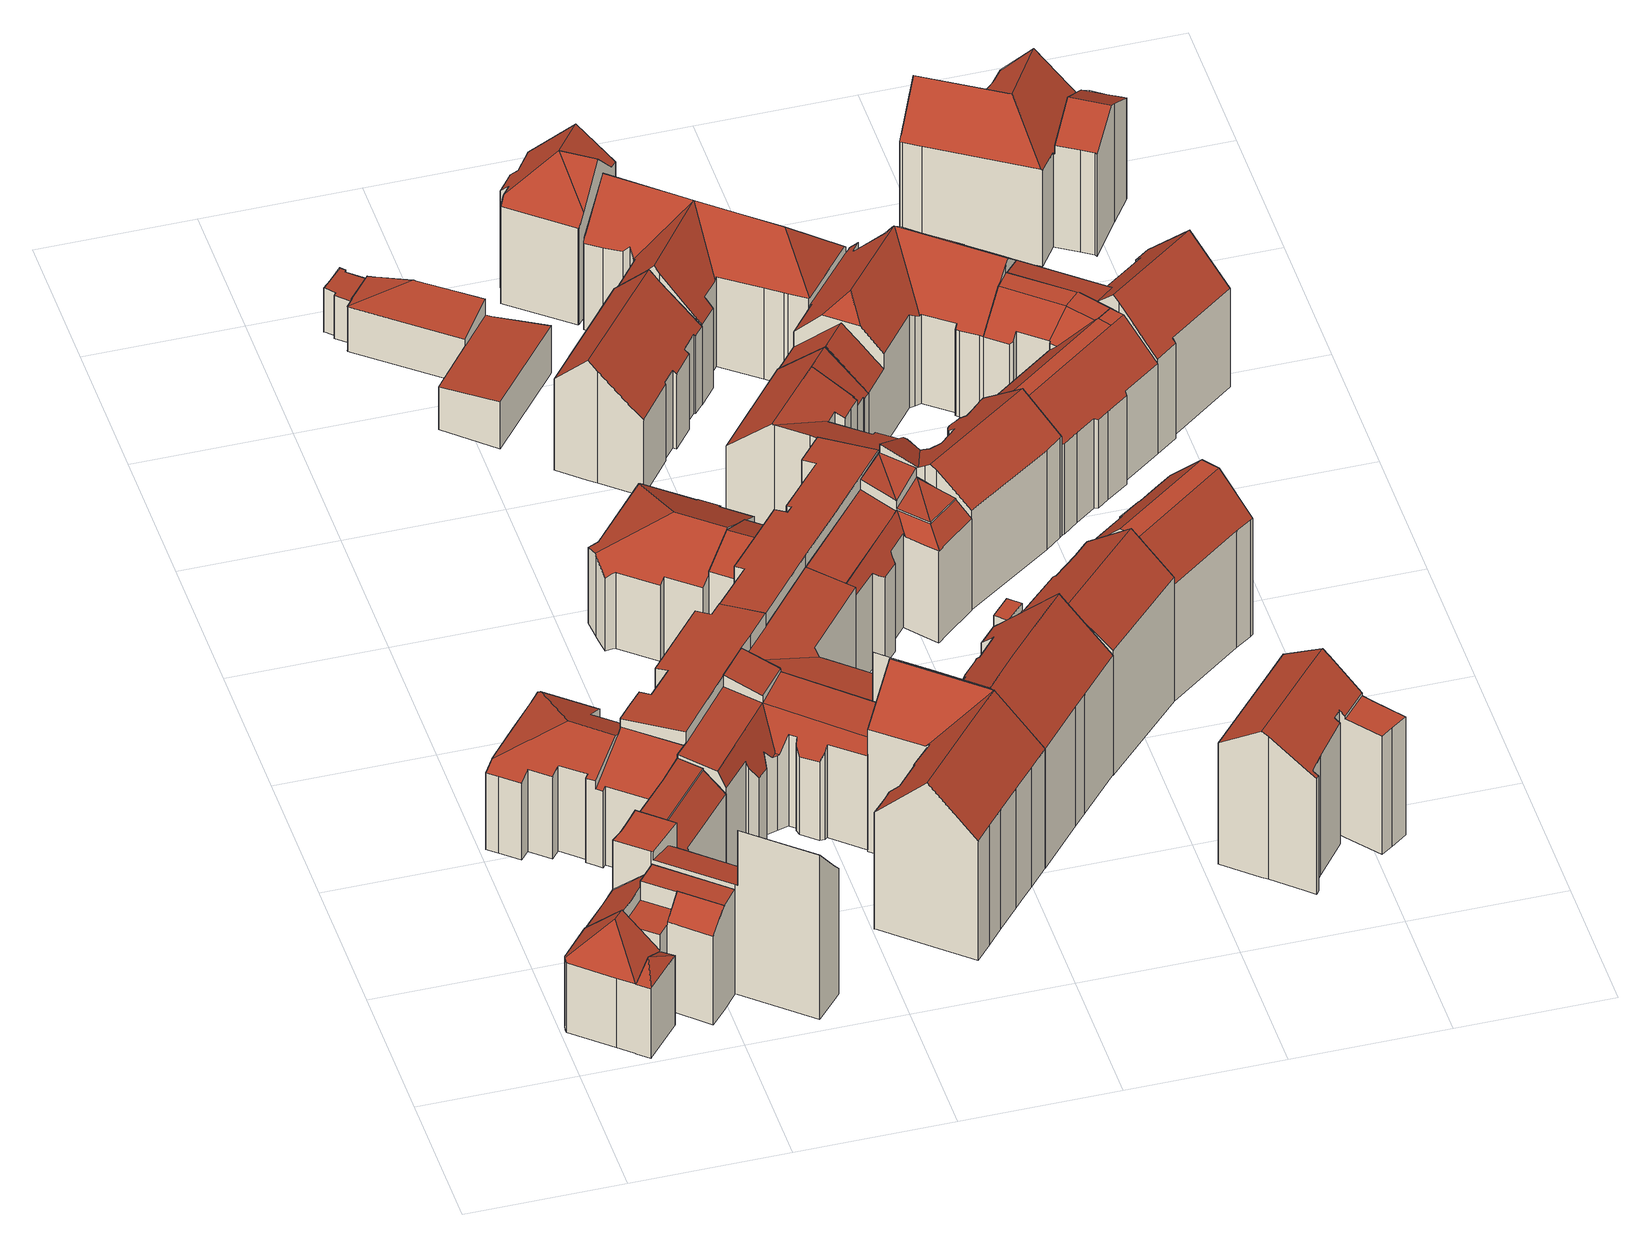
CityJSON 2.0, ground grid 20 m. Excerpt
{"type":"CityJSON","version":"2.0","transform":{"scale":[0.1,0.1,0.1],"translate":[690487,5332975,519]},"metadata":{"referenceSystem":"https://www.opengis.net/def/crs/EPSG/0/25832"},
"CityObjects":{
"building1":{"type":"Building","attributes":{"Gemeindeschluessel":"09162000","HoeheDach":"535.590","HoeheGrund":"519.530","Methode":"2000","NiedrigsteTraufeDesGebaeudes":"529.897","Geometrietyp2DReferenz":"3000","function":"31001_1000","roofType":"3200","measuredHeight":16.06,"storeysAboveGround":2},"geometry":[{"type":"MultiSurface","lod":"2","boundaries":[[[0,1,2,3]],[[4,2,1,5]],[[6,7,8,9]],[[10,11,4,5,12,13,14]],[[15,16,17,18]],[[19,11,10,14,20,21,22,23,24,25,26,27,28,29,30,31,32,33,15,18,34,35]],[[36,37,21,20,14,13,38]],[[27,39,40,28]],[[41,38,13,12,42,43,44,45]],[[46,47,48,37,36,41,49,50,51,52]],[[53,37,54]],[[51,50,55,56,57]],[[58,57,56,59,60,16,15,33,32,31,30]],[[61,62,54,47]],[[55,50,63,6,9,17,16,60,59,56]],[[40,64,58,30,29,28]],[[36,38,41]],[[21,37,53,22]],[[11,19,35,65,3,2,4]],[[47,54,48]],[[42,0,7,6,43]],[[65,35,34,18,17,9,8]],[[48,54,37]],[[26,25,24,61,47,46,39,27]],[[0,3,65,8,7]],[[53,54,62]],[[24,23,22,53,62,61]],[[12,5,1,0,42]],[[52,51,57,58,64]],[[45,49,41]],[[49,45,44,43,6,63,50]],[[39,46,52,64,40]]],"semantics":{"surfaces":[{"type":"WallSurface"},{"type":"RoofSurface"},{"type":"GroundSurface"}],"values":[0,1,0,0,0,2,0,0,1,1,1,0,0,1,1,0,0,0,0,0,0,0,0,0,1,1,0,0,1,0,0,1]}}]},
"building2":{"type":"Building","attributes":{"Gemeindeschluessel":"09162000","HoeheDach":"536.324","HoeheGrund":"520.660","Methode":"2000","NiedrigsteTraufeDesGebaeudes":"532.356","Geometrietyp2DReferenz":"3000","function":"31001_1000","roofType":"3200","measuredHeight":15.66,"storeysAboveGround":5},"geometry":[{"type":"MultiSurface","lod":"2","boundaries":[[[66,67,68,69]],[[70,71,72,73,74]],[[75,76,77,78]],[[79,80,81,82,83,84,85]],[[78,77,86,87]],[[88,89,90,91]],[[72,92,93]],[[94,95,76,75]],[[96,73,72,93,97,98,90,89,99]],[[100,101,102,103]],[[95,94,104,105,97,93,92]],[[106,107,79,85]],[[96,99,68,67,108,82,81]],[[91,90,98,109]],[[87,86,110,111]],[[112,113,107,106]],[[112,103,102,114,113]],[[107,113,114,102,101,115,116,117,74,73,96,81,80,79]],[[110,86,77,76,95,92,72,71,70]],[[118,116,115,119]],[[109,98,97,105]],[[75,78,87,111,120,121,118,119,100,103,112,106,85,84,83,122,66,69,123,88,91,109,105,104,94]],[[83,82,108,122]],[[121,117,116,118]],[[99,89,88,123,69,68]],[[120,111,110,70,74,117,121]],[[122,108,67,66]],[[119,115,101,100]]],"semantics":{"surfaces":[{"type":"WallSurface"},{"type":"RoofSurface"},{"type":"GroundSurface"}],"values":[0,0,0,0,0,0,0,0,1,0,0,0,1,0,0,0,0,1,1,0,0,2,0,0,0,0,0,0]}}]},
"building3":{"type":"Building","attributes":{"Gemeindeschluessel":"09162000","HoeheDach":"544.729","HoeheGrund":"519.650","Methode":"2000","NiedrigsteTraufeDesGebaeudes":"532.740","Geometrietyp2DReferenz":"3000","function":"31001_1000","roofType":"1000","measuredHeight":25.08,"storeysAboveGround":4},"geometry":[{"type":"MultiSurface","lod":"2","boundaries":[[[124,125,126,127,128,129,130]],[[125,124,131,132]],[[127,126,133,134]],[[135,136,130,129]],[[137,138,139,140,141]],[[142,143,144,145,146,147]],[[148,149,150,151]],[[143,142,152,153,154,155,156,157,158,159,160,161,162,135,129,128,127,134,163,164,165,166,148,151,167,144]],[[147,146,168,169]],[[170,171,172,173,138,137,141,174,175]],[[176,177,136,135,162]],[[155,154,153,178,179,180,181,182,156]],[[167,183,145,144]],[[131,124,130,136,177]],[[184,185,176,162,161,160]],[[186,187,188,132,131,177,176]],[[179,178,189,190,191,192,180]],[[188,141,140,193,133,126,125,132]],[[152,142,147,169,189,178,153]],[[151,150,183,167]],[[141,188,174]],[[172,194,149,148,166,165,173]],[[191,190,171,170,175,192]],[[157,156,182,195,196,158]],[[196,197,184,160,159,158]],[[165,164,163,134,133,193,139,138,173]],[[180,192,175,174,188,187,198,181]],[[195,182,181,198,187,186,176,185,184,197,196]],[[169,168,194,172,171,190,189]],[[139,193,140]],[[146,145,183,150,149,194,168]]],"semantics":{"surfaces":[{"type":"WallSurface"},{"type":"GroundSurface"},{"type":"RoofSurface"}],"values":[0,0,0,0,0,0,0,1,2,2,0,0,0,2,0,0,2,2,0,0,0,0,0,0,0,0,0,2,0,2,2]}}]},
"building4":{"type":"Building","attributes":{"Gemeindeschluessel":"09162000","HoeheDach":"538.408","HoeheGrund":"520.500","Methode":"1000","NiedrigsteTraufeDesGebaeudes":"537.462","Geometrietyp2DReferenz":"3000","function":"31001_1000","roofType":"1000","measuredHeight":17.91,"storeysAboveGround":6},"geometry":[{"type":"MultiSurface","lod":"2","boundaries":[[[199,200,201,202]],[[203,204,205,206,207,208,209,210,211,212,201,200,213,214,215,216]],[[202,201,212,217]],[[218,207,206,219]],[[220,208,207,218]],[[213,221,222,214]],[[221,213,200,199]],[[223,216,215,224]],[[217,212,211,225]],[[226,210,209,227]],[[227,209,208,220]],[[228,205,204,229]],[[225,211,210,226]],[[230,229,204,203,216,223]],[[219,206,205,228]],[[220,218,219,228,229,230,223,224,222,221,199,202,217,225,226,227]],[[224,215,214,222]]],"semantics":{"surfaces":[{"type":"WallSurface"},{"type":"RoofSurface"},{"type":"GroundSurface"}],"values":[0,1,0,0,0,0,0,0,0,0,0,0,0,0,0,2,0]}}]},
"building5":{"type":"Building","attributes":{"Gemeindeschluessel":"09162000","HoeheDach":"538.507","HoeheGrund":"519.572","Methode":"2000","NiedrigsteTraufeDesGebaeudes":"530.792","Geometrietyp2DReferenz":"3000","function":"31001_1000","roofType":"1000","measuredHeight":18.93,"storeysAboveGround":4},"geometry":[{"type":"MultiSurface","lod":"2","boundaries":[[[231,232,233,234]],[[235,236,237,238,239,240,241,242,243,244,245,246]],[[247,248,249,250]],[[251,252,234,233,253,254]],[[255,256,257,127]],[[258,259,260,261,262]],[[243,263,264,265]],[[129,266,267,268]],[[262,248,247,258]],[[269,240,239,270]],[[271,237,236,272]],[[272,236,235,273]],[[274,238,237,271]],[[275,276,265,264,277]],[[259,278,246,245,260]],[[260,245,244,261]],[[252,251,279,280]],[[129,127,257,281,266]],[[254,253,263,243]],[[282,269,270,274,271,272,273,278,259,258,247,250,283,255,127,129,268,276,275,231,234,252,280]],[[275,277,232,231]],[[282,280,279,242,241]],[[235,246,278,273]],[[242,279,251,254,243]],[[267,266,281,243,265]],[[249,248,262,261,244,243,281,257,256,284]],[[283,284,256,255]],[[265,276,268,267]],[[263,253,233,232,277,264]],[[282,241,240,269]],[[249,284,283,250]],[[270,239,238,274]]],"semantics":{"surfaces":[{"type":"WallSurface"},{"type":"RoofSurface"},{"type":"GroundSurface"}],"values":[0,1,0,0,0,0,0,0,0,0,0,0,0,0,0,1,0,0,0,2,0,0,0,1,1,1,0,0,1,0,0,0]}}]},
"building6":{"type":"Building","attributes":{"Gemeindeschluessel":"09162000","HoeheDach":"530.350","HoeheGrund":"522.180","Methode":"2000","NiedrigsteTraufeDesGebaeudes":"528.600","Geometrietyp2DReferenz":"3000","function":"31001_2000","roofType":"2100","measuredHeight":8.17,"storeysAboveGround":2},"geometry":[{"type":"MultiSurface","lod":"2","boundaries":[[[285,286,287,288,289,290]],[[291,292,293,294]],[[295,296,297,298]],[[299,300,301,302]],[[303,301,300,304,305,286,285]],[[306,302,301,303,285,290]],[[307,308,309,310,311,298,297]],[[312,313,308,307]],[[314,294,293,315,316,317]],[[316,318,319,320,321,317]],[[302,306,290,289,288,322,291,294,314,317,321,320,295,298,311,310,323,324,299]],[[322,288,287,313,312,292,291]],[[320,319,296,295]],[[305,309,308,313,287,286]],[[315,293,292,312,307,297,296,319,318,316]],[[305,304,300,299,324,323,310,309]]],"semantics":{"surfaces":[{"type":"WallSurface"},{"type":"RoofSurface"},{"type":"GroundSurface"}],"values":[0,0,0,0,1,0,0,0,0,0,2,0,0,1,1,0]}}]},
"building7":{"type":"Building","attributes":{"Gemeindeschluessel":"09162000","HoeheDach":"537.250","HoeheGrund":"521.100","Methode":"2000","NiedrigsteTraufeDesGebaeudes":"532.191","Geometrietyp2DReferenz":"3000","function":"31001_1000","roofType":"3200","measuredHeight":16.15,"storeysAboveGround":5},"geometry":[{"type":"MultiSurface","lod":"2","boundaries":[[[325,326,327,328]],[[329,330,331,332]],[[333,334,335,336]],[[337,338,339,340,341,342]],[[328,327,343,344]],[[345,346,347,348]],[[348,347,349,350]],[[351,342,341,352,334,333]],[[353,354,326,325]],[[355,356,345,348,350,357,358,359,338,337,342,351,333,336,360,353,325,328,344,329,332]],[[361,362,363,331,330,343,327,326,354,364]],[[332,331,363,355]],[[345,356,355,363,362,346]],[[344,343,330,329]],[[350,349,365,357]],[[338,359,358,366,367,339]],[[367,366,365,349,347,346,362,361,352,341,340,339]],[[352,361,364,335,334]],[[357,365,366,358]],[[335,364,354,353,360,336]]],"semantics":{"surfaces":[{"type":"WallSurface"},{"type":"GroundSurface"},{"type":"RoofSurface"}],"values":[0,0,0,0,0,0,0,0,0,1,2,0,0,0,0,0,2,2,0,0]}}]},
"building8":{"type":"Building","attributes":{"Gemeindeschluessel":"09162000","HoeheDach":"536.371","HoeheGrund":"519.430","Methode":"1000","NiedrigsteTraufeDesGebaeudes":"535.301","Geometrietyp2DReferenz":"3000","function":"31001_1000","roofType":"1000","measuredHeight":16.94,"storeysAboveGround":4},"geometry":[{"type":"MultiSurface","lod":"2","boundaries":[[[368,369,370,371,372,373,374,375]],[[376,377,378,379,380,381,368,375]],[[374,373,372,382,383,384]],[[381,380,385,386,387,368]],[[382,372,371,388]],[[389,390,378,377,376,391]],[[391,376,375,392]],[[388,371,370,393]],[[368,387,394,369]],[[393,370,369,394]],[[392,375,374,384]],[[390,395,385,380,379,378]],[[394,387,386,385,395,390,389,391,392,384,383,382,388,393]]],"semantics":{"surfaces":[{"type":"RoofSurface"},{"type":"WallSurface"},{"type":"GroundSurface"}],"values":[0,0,1,1,1,1,1,1,1,1,1,1,2]}}]},
"building9":{"type":"Building","attributes":{"Gemeindeschluessel":"09162000","HoeheDach":"544.210","HoeheGrund":"519.420","Methode":"1000","NiedrigsteTraufeDesGebaeudes":"537.179","Geometrietyp2DReferenz":"3000","function":"31001_1000","roofType":"3100","measuredHeight":24.79,"storeysAboveGround":5},"geometry":[{"type":"MultiSurface","lod":"2","boundaries":[[[396,397,398,399]],[[400,401,402,403,404,405,406,407]],[[408,409,403,402]],[[410,411,412,413]],[[396,414,415,416,417,397]],[[407,406,418,419]],[[420,421,411,410]],[[422,423,424,425,426,427]],[[428,429,430,431,432,433,434,435]],[[403,409,398,397,417,416,436,437,438,404]],[[439,437,436,440,441,442,424,423]],[[435,434,427,426]],[[419,418,443,444]],[[415,414,396,399,408,402,401,400,407,419,444,445,420,410,413,446,447,430,429,428,435,426,425,424,442,441,440]],[[405,404,438,437,439,432,431,448,449,412,411,421,450,443,418,406]],[[399,398,409,408]],[[433,432,439,423,422,427,434]],[[447,448,431,430]],[[450,421,420,445,444,443]],[[440,436,416,415]],[[412,449,448,447,446,413]]],"semantics":{"surfaces":[{"type":"WallSurface"},{"type":"RoofSurface"},{"type":"GroundSurface"}],"values":[0,0,0,0,0,0,0,0,0,1,0,0,0,2,1,0,1,0,0,0,0]}}]},
"building10":{"type":"Building","attributes":{"Gemeindeschluessel":"09162000","HoeheDach":"528.719","HoeheGrund":"521.460","Methode":"1000","NiedrigsteTraufeDesGebaeudes":"527.957","Geometrietyp2DReferenz":"3000","function":"31001_2000","roofType":"1000","measuredHeight":7.26,"storeysAboveGround":2},"geometry":[{"type":"MultiSurface","lod":"2","boundaries":[[[451,452,453,454,455,456,457,458]],[[459,460,458,457,456,461]],[[452,451,458,460,462,463]],[[454,464,465,455]],[[452,463,466,453]],[[463,462,460,459,461,465,464,466]],[[455,465,461,456]],[[453,466,464,454]]],"semantics":{"surfaces":[{"type":"GroundSurface"},{"type":"WallSurface"},{"type":"RoofSurface"}],"values":[0,1,1,1,1,2,1,1]}}]},
"building11":{"type":"Building","attributes":{"Gemeindeschluessel":"09162000","HoeheDach":"537.146","HoeheGrund":"521.220","Methode":"1000","NiedrigsteTraufeDesGebaeudes":"534.671","Geometrietyp2DReferenz":"3000","function":"31001_1000","roofType":"3100","measuredHeight":15.93,"storeysAboveGround":5},"geometry":[{"type":"MultiSurface","lod":"2","boundaries":[[[467,468,469,470,471,472]],[[473,474,475,471,470,469]],[[468,476,473,469]],[[476,477,474,473]],[[471,475,478,472]],[[477,478,475,474]],[[468,467,472,478,477,476]]],"semantics":{"surfaces":[{"type":"GroundSurface"},{"type":"WallSurface"},{"type":"RoofSurface"}],"values":[0,1,1,2,1,2,1]}}]},
"building12":{"type":"Building","attributes":{"Gemeindeschluessel":"09162000","HoeheDach":"538.329","HoeheGrund":"520.480","Methode":"1000","NiedrigsteTraufeDesGebaeudes":"537.379","Geometrietyp2DReferenz":"3000","function":"31001_1000","roofType":"1000","measuredHeight":17.85,"storeysAboveGround":6},"geometry":[{"type":"MultiSurface","lod":"2","boundaries":[[[479,480,481,482]],[[483,484,485,486]],[[227,487,488,226]],[[489,490,227,226,491,492,493,494,495,479,482,496,497,498,483,486]],[[487,499,500,485,484,501,502,503,481,480,504,505,506,507,508,488]],[[491,508,507,492]],[[490,489,486,485,500,499]],[[506,505,504,495,494,493]],[[495,504,480,479]],[[492,507,506,493]],[[490,499,487,227]],[[503,502,497,496]],[[497,502,501,498]],[[482,481,503,496]],[[498,501,484,483]],[[226,488,508,491]]],"semantics":{"surfaces":[{"type":"WallSurface"},{"type":"GroundSurface"},{"type":"RoofSurface"}],"values":[0,0,0,1,2,0,0,0,0,0,0,0,0,0,0,0]}}]},
"building13":{"type":"Building","attributes":{"Gemeindeschluessel":"09162000","HoeheDach":"538.855","HoeheGrund":"520.570","Methode":"2000","NiedrigsteTraufeDesGebaeudes":"531.986","Geometrietyp2DReferenz":"3000","function":"31001_1000","roofType":"3100","measuredHeight":18.29,"storeysAboveGround":4},"geometry":[{"type":"MultiSurface","lod":"2","boundaries":[[[509,510,511,512]],[[513,514,515,516]],[[517,518,519,520]],[[521,522,523,524,525,526]],[[527,528,514,513]],[[529,530,511,510]],[[525,524,523,531,532,515,514,528,533,534,535,519,518,530,529]],[[530,518,517,536,512,511]],[[537,534,533,538]],[[520,519,535,539]],[[539,537,538,527,513,516,540,541,522,521,526,542,509,512,536,517,520]],[[522,541,531,523]],[[538,533,528,527]],[[516,515,532,540]],[[542,526,525,529,510,509]],[[540,532,531,541]],[[539,535,534,537]]],"semantics":{"surfaces":[{"type":"WallSurface"},{"type":"RoofSurface"},{"type":"GroundSurface"}],"values":[0,0,0,0,0,1,1,0,0,0,2,0,0,0,0,0,0]}}]},
"building14":{"type":"Building","attributes":{"Gemeindeschluessel":"09162000","HoeheDach":"544.350","HoeheGrund":"519.260","Methode":"2000","NiedrigsteTraufeDesGebaeudes":"536.206","Geometrietyp2DReferenz":"3000","function":"31001_1000","roofType":"3100","measuredHeight":25.09,"storeysAboveGround":5},"geometry":[{"type":"MultiSurface","lod":"2","boundaries":[[[543,544,545,546]],[[547,548,549,550]],[[551,552,553,554,555,556]],[[557,558,559,560,561,562]],[[563,564,544,543]],[[565,566,567,568]],[[569,570,571,565,568,572,573,574,575,576,577,578,579,556,555,554,580,563,543,546,581,582,583,558,557,562,584,585,586,547,550]],[[587,588,548,547,586,585,584,589]],[[576,590,591,577]],[[567,592,588,587,589,561,560,559,593,594,595,545,544,564,596,553,552]],[[575,597,590,576]],[[581,595,594,582]],[[546,545,595,581]],[[553,596,564,563,580,554]],[[573,598,599,574]],[[565,571,570,600,601,566]],[[562,561,589,584]],[[550,549,602,569]],[[598,603,567,552,551,604,605,591,590,597,599]],[[569,602,600,570]],[[582,594,593,583]],[[574,599,597,575]],[[566,601,600,602,549,548,588,592,567]],[[572,568,567,603,598,573]],[[577,591,605,578]],[[583,593,559,558]],[[604,551,556,579,578,605]]],"semantics":{"surfaces":[{"type":"WallSurface"},{"type":"GroundSurface"},{"type":"RoofSurface"}],"values":[0,0,0,0,0,0,1,0,0,2,0,0,0,0,0,0,0,0,2,0,0,0,2,0,0,0,0]}}]},
"building15":{"type":"Building","attributes":{"Gemeindeschluessel":"09162000","HoeheDach":"537.858","HoeheGrund":"519.600","Methode":"2000","NiedrigsteTraufeDesGebaeudes":"532.977","Geometrietyp2DReferenz":"3000","function":"31001_1000","roofType":"2100","measuredHeight":18.26,"storeysAboveGround":4},"geometry":[{"type":"MultiSurface","lod":"2","boundaries":[[[606,607,608]],[[609,610,611,612,613]],[[614,615,616,617]],[[618,619,620,613,621,622,623,608,624,625]],[[626,627,628,629,630,631,632,633]],[[606,634,635,615,614,636,637,638,607]],[[630,629,609,613,620,619,631]],[[639,640,641,642,643,644]],[[645,616,615,635,621]],[[646,647,618,625,371]],[[648,649,633,632,650,651]],[[652,644,643,642,653,654,651,650,632,631,619,655,656]],[[645,612,611,657,658,617,616]],[[659,660,652,656,646,371,661]],[[654,653,662,663,648,651]],[[612,645,621,613]],[[664,665,628,627,626,633,649,648,663,662,641,640,639,660,659,661,666,638,637,636,614,617,658,657]],[[622,621,635,634,623]],[[634,606,608,623]],[[371,625,624,607,638,666,661]],[[639,644,652,660]],[[629,628,665,664,657,611,610,609]],[[662,653,642,641]],[[608,607,624]],[[656,655,619,618,647,646]]],"semantics":{"surfaces":[{"type":"RoofSurface"},{"type":"WallSurface"},{"type":"GroundSurface"}],"values":[0,0,1,1,1,1,0,1,0,0,1,0,1,1,1,1,2,0,1,1,1,1,1,0,1]}}]},
"building16":{"type":"Building","attributes":{"Gemeindeschluessel":"09162000","HoeheDach":"542.211","HoeheGrund":"521.320","Methode":"2000","NiedrigsteTraufeDesGebaeudes":"535.781","Geometrietyp2DReferenz":"3000","function":"31001_1000","roofType":"3100","measuredHeight":20.89,"storeysAboveGround":5},"geometry":[{"type":"MultiSurface","lod":"2","boundaries":[[[667,668,669,670]],[[670,669,671,672]],[[673,674,675]],[[676,677,678,679,680,681]],[[682,683,684,667,670,672,685,686,681,680,679,687,688,689,690]],[[671,691,692,686,685,672]],[[674,693,694,675]],[[695,687,679,678]],[[686,692,676,681]],[[692,691,675,694,696,695,678,677,676]],[[697,673,675]],[[687,695,696,688]],[[694,693,690,689,688,696]],[[669,668,697,675,691,671]],[[697,668,667,684,683,682,690,693,674,673]]],"semantics":{"surfaces":[{"type":"WallSurface"},{"type":"RoofSurface"},{"type":"GroundSurface"}],"values":[0,0,1,0,2,0,1,0,0,1,1,0,0,1,0]}}]},
"building17":{"type":"Building","attributes":{"Gemeindeschluessel":"09162000","HoeheDach":"537.280","HoeheGrund":"520.378","Methode":"2000","NiedrigsteTraufeDesGebaeudes":"531.866","Geometrietyp2DReferenz":"3000","function":"31001_1000","roofType":"2100","measuredHeight":16.9,"storeysAboveGround":4},"geometry":[{"type":"MultiSurface","lod":"2","boundaries":[[[698,699,700,701]],[[702,703,704,705]],[[701,700,706,707]],[[708,709,710,711]],[[712,713,714,715,716]],[[717,718,719,720]],[[721,722,723,724,725,704,703,706,700,699]],[[726,727,728,729]],[[723,722,730,711,710]],[[731,715,714,732,733]],[[734,735,709,708]],[[726,720,719,736,737,727]],[[721,738,730,722]],[[736,719,718,716,715,731]],[[739,740,725,724,733,732]],[[731,737,736]],[[729,728,735,734]],[[705,704,725,740]],[[738,721,699,698]],[[702,705,740,739,713,712,717,720,726,729,734,708,711,730,738,698,701,707]],[[739,732,714,713]],[[703,702,707,706]],[[712,716,718,717]],[[723,710,709,735,728,727,737,731,733,724]]],"semantics":{"surfaces":[{"type":"WallSurface"},{"type":"RoofSurface"},{"type":"GroundSurface"}],"values":[0,0,0,0,0,0,1,0,0,1,0,0,0,1,0,0,0,0,0,2,0,0,0,1]}}]},
"building18":{"type":"Building","attributes":{"Gemeindeschluessel":"09162000","HoeheDach":"542.890","HoeheGrund":"519.210","Methode":"2000","NiedrigsteTraufeDesGebaeudes":"536.830","Geometrietyp2DReferenz":"3000","function":"31001_1000","roofType":"3100","measuredHeight":23.68,"storeysAboveGround":5},"geometry":[{"type":"MultiSurface","lod":"2","boundaries":[[[741,742,743,744]],[[745,746,747,748]],[[749,750,751,745,748,752,753,754,755,756,757,758]],[[757,756,755,759,760,761]],[[749,758,762,763,764]],[[757,761,762,758]],[[754,765,759,755]],[[759,765,766,767,747,746,768,769,764,763,760]],[[750,744,743,751]],[[753,766,765,754]],[[748,747,767,752]],[[768,742,741,769]],[[745,751,743,742,768,746]],[[752,767,766,753]],[[762,761,760,763]],[[750,749,764,769,741,744]]],"semantics":{"surfaces":[{"type":"RoofSurface"},{"type":"WallSurface"},{"type":"GroundSurface"}],"values":[0,1,2,1,1,1,1,0,1,1,1,1,1,1,0,1]}}]},
"building19":{"type":"Building","attributes":{"Gemeindeschluessel":"09162000","HoeheDach":"539.682","HoeheGrund":"520.454","Methode":"2000","NiedrigsteTraufeDesGebaeudes":"532.642","Geometrietyp2DReferenz":"3000","function":"31001_1000","roofType":"3100","measuredHeight":19.23,"storeysAboveGround":4},"geometry":[{"type":"MultiSurface","lod":"2","boundaries":[[[770,771,772,773]],[[774,775,776,777]],[[778,779,780,781]],[[770,782,783,784,785,771]],[[786,787,788]],[[789,790,791,792,793]],[[781,780,794,795]],[[796,797,798,799]],[[800,801,802,803]],[[773,772,804,805]],[[806,807,808,802,801,804,772,771,785,809]],[[810,811,783,782]],[[793,792,812,813]],[[790,775,774,791]],[[810,814,815,816,811]],[[817,818,819,820]],[[821,822,808,807,823]],[[784,809,785]],[[821,823,824,825]],[[795,794,813,812]],[[792,791,774,777,814,810,782,770,773,805,800,803,822,821,825,817,820,826,796,799,827,828,829,778,781,795,812]],[[776,775,790,789,806,816,815]],[[825,824,818,817]],[[826,830,831,797,796]],[[799,798,832,827]],[[803,802,808,822]],[[776,815,814,777]],[[793,813,794,780,779,788,787,833,806,789]],[[787,786,834,832,798,797,831,833]],[[829,828,834,786,788,779,778]],[[805,804,801,800]],[[820,819,830,826]],[[806,833,831,830,819,818,824,823,807]],[[816,806,809,784,783,811]],[[827,832,834,828]]],"semantics":{"surfaces":[{"type":"WallSurface"},{"type":"RoofSurface"},{"type":"GroundSurface"}],"values":[0,0,0,0,1,0,0,0,0,0,1,0,0,0,0,0,0,1,0,0,2,1,0,0,0,0,0,1,1,0,0,0,1,1,0]}}]},
"building20":{"type":"Building","attributes":{"Gemeindeschluessel":"09162000","HoeheDach":"539.329","HoeheGrund":"519.670","Methode":"2000","NiedrigsteTraufeDesGebaeudes":"534.747","Geometrietyp2DReferenz":"3000","function":"31001_1000","roofType":"3100","measuredHeight":19.66,"storeysAboveGround":4},"geometry":[{"type":"MultiSurface","lod":"2","boundaries":[[[835,836,837,838]],[[839,840,841,842,843]],[[844,845,846,847,848,849,850,851,852,853,854,855,856,857,858,859,841,840,860]],[[861,862,863,864]],[[865,849,848,866]],[[867,839,843,868]],[[869,851,850,870]],[[871,858,857,872]],[[841,859,873,874,842]],[[875,864,863,844,860]],[[876,853,852,877]],[[861,864,875,867,868,874,873,871,872,878,879,880,876,877,869,870,865,866,881,882,883,884,835,838]],[[872,857,856,878]],[[858,871,873,859]],[[879,855,854,880]],[[881,847,846,882]],[[839,867,875,860,840]],[[868,843,842,874]],[[884,883,845,885]],[[878,856,855,879]],[[884,885,836,835]],[[877,852,851,869]],[[866,848,847,881]],[[844,863,862,837,836,885,845]],[[862,861,838,837]],[[880,854,853,876]],[[870,850,849,865]],[[882,846,845,883]]],"semantics":{"surfaces":[{"type":"WallSurface"},{"type":"RoofSurface"},{"type":"GroundSurface"}],"values":[0,1,1,0,0,0,0,0,0,0,0,2,0,0,0,0,0,0,0,0,0,0,0,1,0,0,0,0]}}]},
"building21":{"type":"Building","attributes":{"Gemeindeschluessel":"09162000","HoeheDach":"541.582","HoeheGrund":"519.280","Methode":"1000","NiedrigsteTraufeDesGebaeudes":"536.874","Geometrietyp2DReferenz":"3000","function":"31001_1000","roofType":"3100","measuredHeight":22.3,"storeysAboveGround":5},"geometry":[{"type":"MultiSurface","lod":"2","boundaries":[[[886,887,888,889]],[[890,891,892,893,894,895]],[[896,897,898,899,900,901]],[[902,903,904,905]],[[906,907,899,898]],[[908,909,910,911,912,913]],[[914,915,887,886]],[[916,905,904,917,892,891]],[[918,919,915,914,920,910,909]],[[921,922,923,924,925,926,927]],[[928,929,913,912,930,931]],[[932,933,903,902]],[[895,894,928,931]],[[919,918,925,924]],[[889,922,921,927,934,906,898,897,896,932,902,905,916,891,890,895,931,930,912,911,910,920,914,886]],[[923,888,887,915,919,924]],[[892,917,904,903,933,901,900,899,907,935,926,925,918,909,908,936,893]],[[889,888,923,922]],[[906,934,927,926,935,907]],[[896,901,933,932]],[[893,936,908,913,929,928,894]]],"semantics":{"surfaces":[{"type":"WallSurface"},{"type":"GroundSurface"},{"type":"RoofSurface"}],"values":[0,0,0,0,0,0,0,0,0,0,0,0,0,0,1,2,2,0,0,0,2]}}]},
"building22":{"type":"Building","attributes":{"Gemeindeschluessel":"09162000","HoeheDach":"523.332","HoeheGrund":"520.532","Methode":"1000","NiedrigsteTraufeDesGebaeudes":"523.332","Geometrietyp2DReferenz":"3000","function":"31001_2000","roofType":"1000","measuredHeight":2.8,"storeysAboveGround":1},"geometry":[{"type":"MultiSurface","lod":"2","boundaries":[[[937,938,939,940]],[[937,941,942,938]],[[943,942,941,944]],[[938,942,943,939]],[[940,944,941,937]],[[939,943,944,940]]],"semantics":{"surfaces":[{"type":"GroundSurface"},{"type":"WallSurface"},{"type":"RoofSurface"}],"values":[0,1,2,1,1,1]}}]},
"building23":{"type":"Building","attributes":{"Gemeindeschluessel":"09162000","HoeheDach":"540.150","HoeheGrund":"520.430","Methode":"2000","NiedrigsteTraufeDesGebaeudes":"531.614","Geometrietyp2DReferenz":"3000","function":"31001_1000","roofType":"3100","measuredHeight":19.72,"storeysAboveGround":4},"geometry":[{"type":"MultiSurface","lod":"2","boundaries":[[[945,946,947,948]],[[949,950,951,952]],[[953,954,955,956]],[[957,948,947,958,959]],[[960,961,962,963]],[[964,965,966,967]],[[968,969,970,971]],[[972,973,974]],[[975,976,977,978]],[[979,980,961,960]],[[981,958,947,946,982,983,984,955,954,985,986,987,974,973]],[[988,986,985,989]],[[713,950,949,987,986,988]],[[990,982,946,945]],[[979,960,963,991,975,978,992,993,994,712,713,988,989,995,953,956,996,997,990,945,948,957,968,971,998,999,964,967]],[[952,951,716,1000]],[[993,992,1001,1002,1003]],[[963,962,1004,991]],[[997,983,982,990]],[[1001,992,978,977]],[[971,970,1005,998]],[[957,959,969,968]],[[994,1006,1007,1000,716,712]],[[991,1004,976,975]],[[1006,1003,1002,981,973,972,1007]],[[993,1003,1006,994]],[[956,955,984,996]],[[965,964,999,1008]],[[995,989,985,954,953]],[[713,712,716,951,950]],[[981,1009,966,965,1008,1005,970,969,959,958]],[[996,984,983,997]],[[979,967,966,1009,980]],[[998,1005,1008,999]],[[972,974,987,949,952,1000,1007]],[[981,1002,1001,977,976,1004,962,961,980,1009]]],"semantics":{"surfaces":[{"type":"WallSurface"},{"type":"RoofSurface"},{"type":"GroundSurface"}],"values":[0,1,0,0,0,0,0,1,0,0,1,0,0,0,2,1,0,0,0,0,0,0,0,0,1,0,0,0,0,0,1,0,0,0,0,1]}}]},
"building24":{"type":"Building","attributes":{"Gemeindeschluessel":"09162000","HoeheDach":"542.080","HoeheGrund":"519.230","Methode":"2000","NiedrigsteTraufeDesGebaeudes":"536.956","Geometrietyp2DReferenz":"3000","function":"31001_1000","roofType":"9999","measuredHeight":22.85,"storeysAboveGround":5},"geometry":[{"type":"MultiSurface","lod":"2","boundaries":[[[1010,1011,1012,1013,1014,1015,1016]],[[756,757,1017,1018,1019,1020,755]],[[1021,1022,1023,1024]],[[1016,1015,1022,1021]],[[756,755,1025,1026,1027,1028,1029,1011,1010,1016,1021,1024,757]],[[1017,1023,1022,1015,1014,1018]],[[1018,1014,1013,1019]],[[1028,1030,1031,1029]],[[1027,1032,1030,1028]],[[1026,1033,1032,1027]],[[1025,1034,1033,1026]],[[755,1020,1034,1025]],[[1024,1023,1017,757]],[[1029,1031,1012,1011]],[[1019,1013,1012,1031,1030,1032,1033,1034,1020]]],"semantics":{"surfaces":[{"type":"WallSurface"},{"type":"GroundSurface"},{"type":"RoofSurface"}],"values":[0,0,0,0,1,2,2,0,0,0,0,0,0,0,2]}}]},
"building25":{"type":"Building","attributes":{"Gemeindeschluessel":"09162000","HoeheDach":"538.540","HoeheGrund":"519.771","Methode":"2000","NiedrigsteTraufeDesGebaeudes":"533.253","Geometrietyp2DReferenz":"3000","function":"31001_1000","roofType":"3100","measuredHeight":18.77,"storeysAboveGround":4},"geometry":[{"type":"MultiSurface","lod":"2","boundaries":[[[1035,1036,1037,1038,961]],[[1039,1040,1041,1042]],[[1043,1044,1045,1046]],[[1047,1048,1049,1050,1051]],[[1052,1041,1040,1053,1054,1055,1056,1057,1058,1059,1045,1044]],[[1050,1049,1055,1054,1060]],[[1061,1052,1044,1043]],[[1062,1063,1064,1065,1066,1067]],[[1068,1069,1070,1071]],[[1072,1059,1058,1073]],[[1074,1066,1065]],[[1047,1051,1075,1076]],[[1052,1061,1042,1041]],[[1076,1075,1064,1063]],[[1073,1058,1057,1077]],[[1078,1079,1080,1081,1082]],[[1077,1057,1056,1083]],[[1084,1062,1067,1085,1086]],[[1071,1070,961,1038]],[[1069,1068,1084,1086]],[[1069,1086,1085,1087,1035,961,1070]],[[1048,1083,1056,1055,1049]],[[1088,1089,1081,1080,1090,1087]],[[1059,1072,1046,1045]],[[1054,1053,1082,1081,1060]],[[1039,1078,1082,1053,1040]],[[1061,1043,1046,1072,1073,1077,1083,1048,1047,1076,1063,1062,1084,1068,1071,1038,1037,1079,1078,1039,1042]],[[1074,1088,1087,1085,1067,1066]],[[1088,1060,1089]],[[1050,1060,1088,1074,1065,1064,1075,1051]],[[1079,1037,1036,1090,1080]],[[1089,1060,1081]],[[1087,1090,1036,1035]]],"semantics":{"surfaces":[{"type":"WallSurface"},{"type":"RoofSurface"},{"type":"GroundSurface"}],"values":[0,0,0,0,1,1,0,0,0,0,0,0,0,0,0,0,0,0,0,0,1,0,1,0,1,0,2,1,0,1,0,0,1]}}]},
"building26":{"type":"Building","attributes":{"Gemeindeschluessel":"09162000","HoeheDach":"540.730","HoeheGrund":"519.787","Methode":"2000","NiedrigsteTraufeDesGebaeudes":"534.329","Geometrietyp2DReferenz":"3000","function":"31001_1000","roofType":"3100","measuredHeight":20.94,"storeysAboveGround":4},"geometry":[{"type":"MultiSurface","lod":"2","boundaries":[[[1091,1092,1093,1094]],[[1095,1096,1097,1098]],[[1099,1100,1101,1102]],[[1092,1091,1098,1097]],[[1103,1104,1102,1101]],[[1105,1100,1099,1106,1107]],[[1104,1103,1108,1039]],[[1078,1109,1110,1111,1112,1079]],[[1112,1111,1113,1114,1115]],[[1116,1117,1118,1113,1111,1110,1105,1107]],[[1119,1094,1093,1118,1117]],[[1079,1112,1115,1037]],[[1039,1108,1109,1078]],[[1103,1101,1100,1105,1110,1109,1108]],[[1104,1039,1078,1079,1037,1095,1098,1091,1094,1119,1120,1106,1099,1102]],[[1096,1095,1037,1115,1114]],[[1092,1097,1096,1114,1113,1118,1093]],[[1116,1120,1119,1117]],[[1120,1116,1107,1106]]],"semantics":{"surfaces":[{"type":"WallSurface"},{"type":"RoofSurface"},{"type":"GroundSurface"}],"values":[0,0,0,0,0,0,0,0,1,1,0,0,0,1,2,0,1,0,0]}}]},
"building27":{"type":"Building","attributes":{"Gemeindeschluessel":"09162000","HoeheDach":"540.543","HoeheGrund":"520.100","Methode":"2000","NiedrigsteTraufeDesGebaeudes":"534.360","Geometrietyp2DReferenz":"3000","function":"31001_1000","roofType":"3100","measuredHeight":20.44,"storeysAboveGround":4},"geometry":[{"type":"MultiSurface","lod":"2","boundaries":[[[1121,1122,1123,1124]],[[1125,1126,1127,1128]],[[1129,1130,1131,1132,1133,1134,1135]],[[1136,1137,1138,1139]],[[1140,1141,1122,1121]],[[1142,1143,1144,1145]],[[1136,1146,1147,1148,1137]],[[1149,1150,1141,1140]],[[1151,1152,1153,1131,1130]],[[1129,1154,1155,1156,1151,1130]],[[1157,1158,1143,1142]],[[1159,1126,1125,1145,1144]],[[1160,1138,1137,1148,1161,1162]],[[1163,1164,1155,1154,1165]],[[1149,1166,1167,1135,1134,1168,1150]],[[1161,1148,1147,1123,1122,1141,1150,1168]],[[1152,1151,1156,1169]],[[1129,1135,1167,1170,1171,1127,1126,1159]],[[1172,1173,1160,1162,1133,1132]],[[1174,1170,1167,1166]],[[1129,1159,1144,1143,1158,1165,1154]],[[1172,1132,1131,1153]],[[1171,1175,1128,1127]],[[1139,1138,1160,1173]],[[1163,1165,1158,1157]],[[1169,1156,1155,1164]],[[1133,1162,1161,1168,1134]],[[1136,1139,1173,1172,1153,1152,1169,1164,1163,1157,1142,1145,1125,1128,1175,1174,1166,1149,1140,1121,1124,1146]],[[1175,1171,1170,1174]],[[1124,1123,1147,1146]]],"semantics":{"surfaces":[{"type":"WallSurface"},{"type":"RoofSurface"},{"type":"GroundSurface"}],"values":[0,0,1,0,0,0,0,0,0,1,0,0,1,0,0,1,0,1,0,0,1,0,0,0,0,0,0,2,0,0]}}]}
},
"vertices":[
[148,103,164],[148,103,166],[193,63,166],[193,63,164],[174,42,140],[130,82,140],[112,134,155],[112,134,164],[133,157,166],[133,157,155],[130,82,5],[174,42,5],[130,82,135],[129,82,135],[129,82,5],[95,190,5],[95,190,109],[132,158,154],[132,158,5],[193,63,5],[117,67,5],[116,66,5],[131,54,5],[88,5,5],[88,4,5],[73,17,5],[73,18,5],[54,34,5],[6,76,5],[6,81,5],[7,88,5],[44,131,5],[56,145,5],[75,166,5],[133,157,5],[213,87,5],[117,67,111],[116,66,111],[117,67,135],[54,34,111],[6,76,111],[97,84,135],[148,103,135],[112,134,135],[94,112,135],[81,98,135],[73,18,111],[73,17,111],[95,42,111],[81,98,154],[81,98,155],[80,99,156],[68,86,156],[131,54,111],[95,42,127],[80,99,154],[44,131,109],[44,131,111],[7,88,111],[56,145,109],[75,166,109],[88,4,111],[88,5,111],[94,112,155],[6,81,115],[213,87,166],
[84,500,17],[84,500,141],[99,518,142],[99,518,17],[118,341,134],[155,385,165],[159,389,168],[155,385,171],[118,341,146],[212,324,17],[212,324,160],[185,291,137],[185,291,17],[3,404,134],[14,417,141],[14,417,142],[18,422,142],[18,422,17],[14,417,17],[3,404,17],[129,339,137],[129,339,17],[159,467,17],[159,467,143],[143,449,153],[143,449,17],[164,396,173],[164,396,165],[228,342,17],[228,342,173],[109,425,171],[164,397,165],[181,417,153],[102,516,143],[73,366,17],[73,366,142],[49,387,142],[49,387,17],[164,396,17],[164,397,17],[15,394,17],[15,394,134],[52,462,142],[181,417,17],[125,334,134],[125,334,17],[38,374,17],[38,374,134],[49,387,141],[83,378,148],[112,353,148],[108,349,146],[112,353,17],[83,378,17],[118,341,17],[108,349,17],[52,462,17],[102,516,17],
[237,302,169],[237,302,167],[259,283,140],[259,283,6],[237,302,6],[212,324,6],[212,324,173],[160,212,169],[160,212,167],[189,202,141],[189,202,6],[185,291,6],[185,291,173],[184,191,143],[189,187,143],[189,187,137],[184,191,137],[180,195,143],[295,16,6],[320,43,6],[329,53,6],[329,53,198],[320,43,213],[295,16,257],[305,85,6],[305,85,189],[307,62,207],[307,62,6],[216,85,6],[213,87,6],[145,146,6],[134,156,6],[132,158,6],[96,189,6],[95,190,6],[106,200,6],[111,205,6],[121,217,6],[135,234,6],[189,197,6],[189,187,6],[189,186,6],[256,128,6],[321,59,6],[241,112,213],[216,85,257],[170,175,163],[241,112,163],[256,128,144],[189,186,143],[175,199,143],[160,183,163],[135,234,185],[135,234,173],[213,87,173],[145,146,173],[134,156,173],[134,156,185],[132,158,185],[321,59,199],[111,205,185],[121,217,185],[160,212,185],[175,199,185],[175,199,149],[216,85,173],[241,112,167],[170,175,167],[160,183,167],[189,197,137],[256,128,189],[96,189,185],[95,190,185],[106,200,185],[160,183,185],
[241,462,15],[241,462,187],[228,472,185],[228,472,15],[165,396,185],[228,342,194],[297,427,194],[326,462,194],[331,469,194],[347,487,194],[376,521,194],[331,560,187],[317,544,187],[301,558,185],[210,426,187],[198,436,185],[181,417,185],[164,397,185],[301,558,15],[331,469,15],[326,462,15],[347,487,15],[210,426,15],[198,436,15],[164,397,15],[181,417,15],[317,544,15],[331,560,15],[376,521,15],[297,427,15],[228,342,15],[165,396,15],
[331,468,6],[331,468,195],[368,435,183],[368,435,6],[365,352,146],[363,349,137],[365,341,124],[384,324,126],[391,324,139],[394,327,148],[433,292,150],[438,298,171],[335,393,171],[341,360,120],[345,356,120],[357,359,146],[324,338,6],[324,338,118],[311,324,119],[311,324,6],[457,353,178],[457,353,6],[369,434,182],[369,434,178],[295,325,6],[295,325,147],[259,283,149],[324,350,6],[342,355,6],[342,355,120],[335,353,120],[324,350,134],[335,393,182],[297,427,195],[297,427,178],[212,324,178],[228,342,178],[228,342,6],[394,327,6],[391,324,6],[365,341,6],[363,349,6],[365,352,6],[384,324,6],[326,462,6],[297,427,6],[326,462,195],[357,359,6],[473,338,178],[473,338,6],[251,290,171],[433,292,6],[298,322,6],[298,322,139],
[92,1290,100],[92,1291,100],[101,1302,100],[101,1302,32],[92,1291,32],[92,1290,32],[83,1316,32],[83,1316,98],[86,1320,98],[86,1320,32],[109,1356,32],[109,1356,98],[107,1353,98],[107,1353,32],[245,1243,32],[245,1243,114],[207,1196,100],[207,1196,32],[138,1252,100],[177,1298,113],[175,1300,113],[138,1252,32],[129,1337,96],[129,1337,100],[137,1330,102],[137,1330,32],[129,1337,32],[100,1302,96],[100,1302,100],[76,1331,32],[76,1331,99],[75,1331,99],[75,1331,32],[86,1342,99],[103,1361,99],[103,1361,32],[86,1342,32],[100,1302,32],[175,1300,32],[177,1298,32],
[373,801,21],[373,801,139],[376,804,136],[376,804,21],[395,782,21],[395,782,139],[429,753,139],[429,753,21],[229,757,21],[229,757,136],[242,758,141],[242,758,21],[233,712,21],[234,703,21],[234,703,132],[233,712,136],[231,730,143],[231,730,21],[398,786,136],[398,786,21],[345,653,21],[345,653,151],[335,642,143],[335,642,21],[297,674,143],[297,674,21],[231,734,21],[231,734,145],[318,847,21],[318,847,139],[411,731,21],[380,695,21],[291,667,21],[247,704,21],[243,704,21],[316,845,21],[328,739,182],[380,695,182],[411,731,155],[316,845,141],[291,667,137],[247,704,137],[243,704,136],
[424,463,163],[423,478,165],[499,569,165],[450,610,174],[376,521,174],[369,513,174],[347,487,174],[331,469,174],[368,435,174],[386,418,174],[457,353,174],[495,398,163],[496,400,163],[432,456,163],[376,521,4],[369,513,4],[347,487,4],[496,400,4],[432,456,4],[424,463,4],[450,610,4],[386,418,4],[457,353,4],[368,435,4],[331,469,4],[499,569,4],[423,478,4],[495,398,4],
[570,146,4],[570,146,186],[543,115,186],[543,115,4],[405,154,4],[453,111,4],[502,68,4],[502,68,186],[453,111,252],[405,154,185],[402,156,182],[402,156,4],[522,91,4],[522,91,186],[466,209,4],[466,209,196],[466,213,193],[466,213,4],[579,156,4],[598,177,4],[598,177,186],[579,156,186],[420,176,182],[420,176,4],[439,179,4],[439,179,195],[525,293,252],[570,253,252],[570,253,4],[525,293,4],[473,338,4],[473,338,252],[485,247,4],[489,243,4],[493,240,4],[493,240,196],[489,243,191],[485,247,191],[433,292,190],[433,292,4],[623,206,186],[574,249,252],[530,199,252],[574,250,252],[623,206,4],[574,249,4],[574,250,4],[429,187,182],[429,187,4],[431,185,4],[489,235,4],[490,235,4],[490,235,196],[489,235,196],[431,185,185],
[308,1191,25],[216,1080,25],[157,1134,25],[207,1196,25],[245,1243,25],[251,1238,25],[275,1221,25],[311,1195,25],[275,1221,93],[311,1195,97],[251,1238,90],[308,1191,97],[216,1080,97],[207,1196,90],[245,1243,90],[157,1134,90],
[407,668,22],[373,629,22],[345,653,22],[378,692,22],[411,731,22],[440,707,22],[345,653,157],[378,692,181],[411,731,157],[373,629,157],[407,668,181],[440,707,157],
[453,696,15],[453,696,187],[460,704,187],[460,704,15],[525,819,15],[525,819,184],[584,767,193],[584,767,15],[376,521,193],[331,560,186],[500,668,15],[450,610,15],[377,613,15],[367,622,15],[373,629,15],[407,668,15],[440,707,15],[455,708,15],[510,772,15],[496,785,15],[450,610,193],[500,668,193],[496,785,184],[510,772,186],[455,708,186],[440,707,185],[407,668,185],[373,629,185],[367,622,185],[377,613,186],
[269,1037,16],[269,1037,155],[381,1173,155],[381,1173,16],[416,1033,16],[416,1033,130],[412,1036,135],[412,1036,16],[425,1136,16],[425,1136,186],[467,1102,135],[467,1102,16],[344,972,16],[356,963,16],[356,963,132],[344,972,146],[311,1000,187],[311,1000,16],[440,1063,16],[440,1063,131],[302,1008,199],[415,1145,199],[398,1016,133],[397,1018,135],[435,1067,136],[453,1089,137],[455,1088,135],[415,1145,16],[453,1089,16],[435,1067,16],[455,1088,16],[397,1018,16],[398,1016,16],[302,1008,16],
[567,355,3],[567,355,185],[572,362,185],[572,362,3],[695,392,3],[695,392,252],[746,346,185],[746,346,3],[558,333,196],[559,337,192],[560,342,189],[560,342,3],[559,337,3],[558,333,3],[619,415,3],[621,413,3],[621,413,188],[619,415,185],[609,424,173],[609,424,3],[569,352,3],[569,352,189],[623,206,3],[623,206,185],[570,253,253],[570,253,3],[695,288,3],[678,269,3],[664,253,3],[517,300,3],[473,338,3],[457,353,3],[496,400,3],[539,362,3],[542,350,3],[544,332,3],[546,332,3],[562,344,3],[588,380,3],[592,385,3],[595,382,3],[631,449,3],[641,440,3],[694,393,3],[641,440,185],[694,393,254],[631,449,172],[539,362,186],[542,350,193],[611,300,254],[595,382,189],[592,385,185],[588,380,185],[562,344,189],[496,400,187],[473,338,253],[457,353,253],[678,269,185],[664,253,185],[695,288,185],[517,300,253],[546,332,206],[544,332,207],
[618,728,189],[584,767,189],[583,688,180],[617,626,146],[628,636,146],[669,671,146],[654,687,166],[614,653,166],[626,719,6],[626,719,174],[636,708,171],[636,708,6],[583,688,164],[583,688,166],[596,673,166],[614,653,168],[596,673,168],[583,688,168],[550,726,189],[550,726,174],[586,661,6],[602,642,6],[616,626,6],[616,626,146],[602,642,146],[586,661,146],[584,664,149],[584,664,6],[618,728,175],[619,728,175],[619,728,6],[618,728,6],[584,767,6],[529,603,6],[537,604,6],[545,605,6],[545,605,140],[537,604,145],[529,603,151],[654,687,168],[489,577,164],[573,675,164],[561,637,6],[583,663,6],[583,663,149],[561,637,149],[499,569,152],[563,625,140],[561,632,145],[573,675,166],[489,577,166],[669,671,6],[654,687,6],[489,577,6],[499,569,6],[450,610,6],[563,625,6],[561,632,6],[628,636,6],[617,626,6],[550,726,6],
[367,1271,23],[367,1271,171],[366,1271,170],[366,1271,23],[290,1333,171],[290,1333,23],[402,1315,232],[429,1349,185],[363,1342,232],[297,1361,170],[311,1380,168],[317,1388,168],[317,1388,23],[311,1380,23],[297,1361,23],[429,1349,23],[402,1315,23],[375,1281,23],[295,1340,23],[306,1355,23],[325,1382,23],[346,1413,23],[395,1382,23],[436,1357,23],[295,1340,181],[306,1355,180],[436,1357,185],[395,1382,232],[325,1382,178],[346,1413,176],[375,1281,185],
[601,840,14],[601,840,156],[628,818,156],[628,818,14],[525,819,14],[525,819,182],[518,826,182],[518,826,14],[585,767,183],[585,767,14],[575,877,14],[575,877,153],[565,885,159],[565,885,14],[621,937,14],[532,1011,14],[532,1011,129],[578,973,183],[621,937,131],[614,929,14],[614,929,132],[612,930,133],[612,930,14],[596,833,160],[552,868,161],[554,871,159],[482,856,182],[483,856,182],[594,908,14],[594,908,155],[598,905,153],[598,905,14],[552,868,14],[554,944,183],[436,895,129],[481,857,183],[586,891,14],[586,891,153],[595,909,133],[595,909,155],[596,833,14],[436,895,14],[483,856,14],
[645,436,189],[669,461,189],[654,474,189],[631,449,189],[671,459,2],[671,459,180],[719,504,182],[719,504,2],[695,392,2],[631,449,2],[654,474,2],[722,501,2],[751,524,2],[769,542,2],[772,545,2],[811,499,2],[851,453,2],[746,346,2],[772,545,190],[812,498,239],[851,453,192],[746,346,192],[702,386,239],[695,392,231],[769,542,190],[751,524,190],[722,501,186],[669,461,178],[645,436,178],
[420,1229,15],[420,1229,148],[419,1240,155],[419,1240,15],[488,1128,15],[488,1128,136],[467,1102,137],[467,1102,15],[593,1092,15],[593,1092,156],[573,1108,155],[573,1108,15],[420,1221,15],[420,1221,151],[420,1226,147],[420,1229,147],[659,1169,157],[586,1165,207],[594,1092,157],[500,1161,148],[480,1136,149],[480,1136,15],[502,1164,15],[502,1164,152],[569,1111,155],[569,1111,15],[618,1208,15],[618,1208,154],[636,1192,154],[636,1192,15],[391,1255,15],[391,1255,148],[372,1270,147],[372,1270,15],[411,1240,150],[411,1240,15],[497,1241,207],[409,1317,207],[374,1274,152],[421,1228,147],[381,1173,15],[381,1173,149],[549,1127,15],[549,1127,154],[425,1136,15],[425,1136,199],[420,1141,207],[445,1354,15],[445,1354,156],[446,1355,154],[446,1355,15],[409,1318,15],[374,1274,15],[409,1318,206],[439,1357,157],[439,1357,15],[468,1336,15],[641,1188,15],[661,1171,15],[628,1133,15],[468,1336,154],[569,1250,154],[641,1188,154],[537,1207,207],[661,1171,154],
[803,766,7],[803,766,159],[783,751,158],[783,751,7],[585,767,202],[620,726,191],[641,792,159],[632,815,159],[628,818,160],[631,714,203],[772,815,203],[738,862,158],[734,859,158],[718,839,163],[708,828,166],[701,833,160],[696,831,158],[690,829,157],[686,825,158],[683,820,160],[681,814,162],[681,808,166],[686,802,172],[662,774,179],[649,776,172],[626,719,198],[669,671,7],[669,671,159],[637,708,197],[637,708,7],[708,828,7],[718,839,7],[585,767,7],[628,818,7],[696,831,7],[701,833,7],[662,774,7],[686,802,7],[649,776,7],[632,815,7],[626,719,7],[686,825,7],[690,829,7],[681,808,7],[681,814,7],[683,820,7],[734,859,7],[738,862,7],[772,815,7],[806,769,7],[806,769,159],
[1043,147,3],[1043,147,184],[1022,132,184],[1022,132,3],[861,121,3],[867,116,3],[867,116,221],[861,121,226],[819,158,188],[819,158,3],[928,106,3],[962,149,3],[965,153,3],[965,153,188],[962,149,188],[928,106,185],[918,79,3],[918,79,179],[914,74,179],[914,74,3],[960,158,3],[960,158,193],[970,244,226],[976,237,220],[976,237,3],[970,244,3],[936,290,3],[936,290,188],[1013,186,3],[1013,186,184],[904,83,3],[904,83,188],[1005,198,188],[1005,198,184],[1005,198,3],[974,163,3],[1007,121,3],[1007,121,184],[974,163,184],[974,163,188],[969,170,193],[969,170,3],[841,183,188],[905,255,188],[905,255,3],[841,183,3],[912,84,3],[912,84,184],[969,169,3],[969,169,193],[939,209,226],
[657,1284,15],[629,1250,15],[580,1291,15],[608,1326,15],[657,1284,43],[629,1250,43],[580,1291,43],[608,1326,43],
[696,1127,14],[696,1127,203],[705,1129,209],[705,1129,14],[562,1047,126],[532,1011,127],[579,972,184],[608,1008,184],[661,1171,14],[661,1171,146],[662,1170,148],[662,1170,14],[717,1131,14],[707,1129,210],[717,1131,204],[772,981,14],[772,981,146],[769,984,146],[769,984,14],[830,1096,14],[830,1096,162],[850,1078,162],[850,1078,14],[757,1180,14],[757,1180,145],[775,1165,145],[775,1165,14],[627,993,187],[626,1030,211],[590,1024,187],[745,1003,14],[745,1003,146],[748,1007,151],[748,1007,14],[814,1030,14],[814,1030,206],[707,1127,211],[664,1154,160],[675,1168,160],[667,1175,149],[593,1092,145],[596,1089,149],[562,1047,149],[596,1089,14],[593,1092,14],[664,1154,14],[749,999,14],[713,1035,14],[705,1033,14],[697,1031,14],[628,1133,14],[667,1175,14],[675,1168,14],[797,1147,14],[785,1133,14],[650,973,132],[713,1035,150],[711,1034,148],[705,1033,151],[749,999,146],[797,1147,145],[697,1031,156],[650,973,155],[785,1133,162],[818,1035,211],
[936,592,2],[900,640,2],[900,640,183],[928,603,231],[943,583,231],[972,543,180],[972,543,2],[851,453,180],[819,490,231],[802,510,231],[772,545,183],[968,540,2],[968,540,180],[948,526,180],[948,526,2],[826,585,2],[824,588,2],[852,608,2],[854,606,2],[877,623,2],[854,606,183],[877,623,183],[852,608,180],[824,588,180],[826,585,183],
[800,1014,190],[814,1030,195],[814,1030,8],[772,981,8],[954,878,8],[954,878,146],[904,841,146],[904,841,8],[875,815,8],[875,815,143],[861,804,143],[861,804,8],[738,862,8],[772,815,8],[772,815,195],[765,824,195],[738,862,145],[904,836,143],[924,918,195],[905,904,195],[777,808,195],[806,769,147],[810,771,146],[830,786,146],[855,805,146],[894,920,195],[904,836,8],[841,938,8],[761,879,8],[761,879,145],[840,937,146],[840,937,156],[841,938,158],[802,959,8],[802,959,149],[798,959,146],[798,959,8],[855,805,8],[830,786,8],[846,929,156],[741,864,145],[741,864,8],[810,771,8],[920,924,8],[886,971,8],[886,971,195],[913,934,195],[920,924,195],[806,769,8],[808,966,8],[840,939,158],[808,966,158],[866,958,190],[891,924,190],[894,920,190],[884,972,195],
[897,1026,8],[897,1026,168],[923,1005,168],[923,1005,8],[850,1078,8],[850,1078,158],[903,1035,157],[903,1035,8],[1068,970,8],[1068,970,159],[979,903,159],[979,903,8],[982,899,153],[982,899,8],[1033,1018,217],[997,1068,8],[997,1068,155],[954,878,153],[920,924,210],[915,931,217],[901,950,194],[886,971,193],[928,979,186],[835,1057,186],[814,1030,192],[978,1054,155],[982,1047,163],[928,1008,162],[982,1047,8],[978,1054,8],
[1040,1327,11],[1040,1327,166],[1045,1324,166],[1045,1324,11],[891,1390,11],[891,1390,158],[896,1390,162],[896,1390,11],[903,1312,215],[916,1236,159],[918,1235,158],[939,1265,156],[941,1264,154],[998,1352,154],[950,1384,215],[984,1235,11],[984,1235,166],[982,1238,167],[982,1238,11],[1024,1336,11],[1024,1336,166],[856,1409,11],[856,1409,159],[886,1391,159],[886,1391,11],[1020,1288,11],[1020,1288,192],[1014,1279,198],[1007,1347,11],[1007,1347,167],[795,1314,159],[795,1314,11],[918,1235,11],[802,1376,215],[772,1329,159],[775,1327,159],[836,1421,11],[836,1421,160],[890,1390,157],[967,1248,167],[969,1308,198],[941,1264,167],[833,1424,11],[772,1329,11],[833,1424,159],[916,1406,11],[916,1406,172],[998,1352,166],[775,1327,11],[905,1394,169],[901,1391,166],[939,1265,11],[967,1248,11],[905,1394,11],[901,1391,11]
]}
